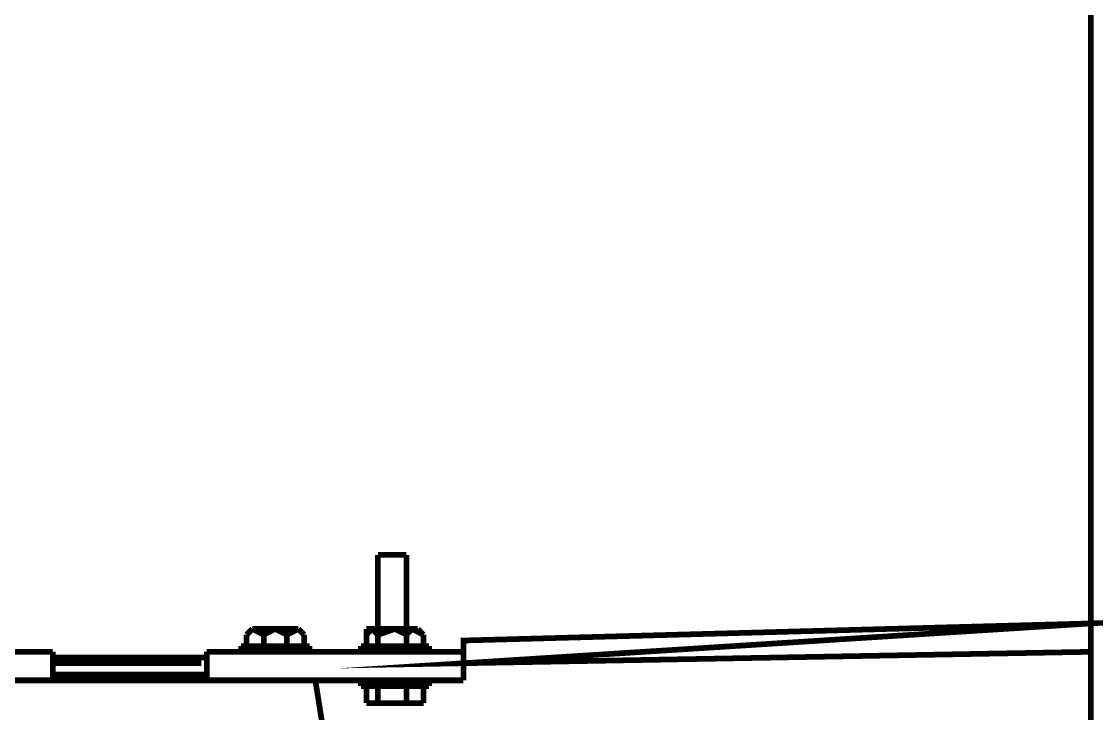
# Model space of a CAD drawing. Extents: x 0 to 210, y 0 to 297.
# Drawn here: x 86.58 to 94.58, y 192.53 to 197.68 of the extents above; entities that cross this region are included whole.
import ezdxf

# ---------------------------------------------------------------- set-up
doc = ezdxf.new("R2010")
doc.units = 0
doc.header["$MEASUREMENT"] = 0
doc.layers.add('C00-00-00-BLACK', color=7, linetype='Continuous')
doc.layers.add('CFF-00-00', color=1, linetype='Continuous')

msp = doc.modelspace()

# ---------------------------------------------------------------- linework, layer by layer
at = {"layer": 'C00-00-00-BLACK', "const_width": 0.0423}
for points in [[(94.5363, 184.597), (94.5363, 204.178)], [(89.2334, 193.16), (89.2334, 193.71)], [(89.2334, 193.71), (89.4457, 193.71)], [(89.4457, 193.16), (89.4457, 193.71)], [(88.2992, 193.16), (88.2565, 193.117)], [(88.2565, 193.117), (88.2992, 193.16)], [(88.2565, 193.032), (88.2565, 193.117)], [(88.3846, 193.117), (88.2992, 193.16)], [(88.2992, 193.16), (88.6411, 193.16)], [(88.4686, 193.16), (88.3846, 193.117)], [(88.3846, 193.032), (88.3846, 193.117)], [(88.5553, 193.117), (88.4686, 193.16)], [(88.6411, 193.16), (88.5553, 193.117)], [(88.5553, 193.032), (88.5553, 193.117)], [(88.6837, 193.117), (88.6411, 193.16)], [(88.6411, 193.16), (88.6837, 193.117)], [(88.6837, 193.032), (88.6837, 193.117)], [(89.148, 193.117), (89.148, 193.16)], [(89.1907, 193.16), (89.148, 193.117)], [(89.148, 193.16), (89.5297, 193.16)], [(89.148, 193.117), (89.148, 193.032)], [(89.2334, 193.117), (89.1907, 193.16)], [(89.3604, 193.16), (89.2334, 193.117)], [(89.2334, 193.032), (89.2334, 193.117)], [(89.4457, 193.117), (89.3604, 193.16)], [(89.487, 193.16), (89.4457, 193.117)], [(89.4457, 193.032), (89.4457, 193.117)], [(89.5724, 193.117), (89.487, 193.16)], [(89.5297, 193.16), (89.5724, 193.117)], [(89.5724, 193.117), (89.5724, 193.032)], [(88.2153, 193.032), (88.725, 193.032)], [(88.2153, 192.99), (88.2153, 193.032)], [(88.725, 192.99), (88.725, 193.032)], [(89.1067, 192.99), (89.1067, 193.032)], [(89.1067, 193.032), (89.6137, 193.032)], [(89.148, 193.032), (89.1907, 193.032)], [(89.148, 193.032), (89.1907, 193.032)], [(89.5297, 193.032), (89.148, 193.032)], [(89.1907, 193.032), (89.2334, 193.032)], [(89.2334, 193.032), (89.3604, 193.032)], [(89.3604, 193.032), (89.4457, 193.032)], [(89.4457, 193.032), (89.487, 193.032)], [(89.487, 193.032), (89.5724, 193.032)], [(89.5724, 193.032), (89.5297, 193.032)], [(89.6137, 192.99), (89.6137, 193.032)], [(84.908, 192.99), (86.8151, 192.99)], [(86.8151, 192.778), (86.8151, 192.99)], [(87.9602, 192.948), (86.8151, 192.948)], [(89.8687, 192.99), (87.9602, 192.99)], [(87.9602, 192.99), (87.9602, 192.778)], [(89.8687, 192.778), (89.8687, 192.99)], [(87.9189, 192.905), (86.8151, 192.905)], [(84.908, 192.778), (89.8687, 192.778)], [(87.9602, 192.821), (86.8151, 192.821)], [(89.148, 190.402), (88.7677, 192.778)], [(89.1067, 192.778), (89.1067, 192.735)], [(89.6137, 192.778), (89.6137, 192.735)], [(89.6137, 192.735), (89.1067, 192.735)], [(89.148, 192.735), (89.148, 192.609)], [(89.2334, 192.735), (89.2334, 192.609)], [(89.4457, 192.735), (89.4457, 192.609)], [(89.5724, 192.735), (89.5724, 192.609)], [(89.148, 192.609), (89.1907, 192.609)], [(89.148, 192.609), (89.1907, 192.609)], [(89.5297, 192.609), (89.148, 192.609)], [(89.1907, 192.609), (89.2334, 192.609)], [(89.2334, 192.609), (89.3604, 192.609)], [(89.3604, 192.609), (89.4457, 192.609)], [(89.4457, 192.609), (89.487, 192.609)], [(89.487, 192.609), (89.5724, 192.609)], [(89.5724, 192.609), (89.5297, 192.609)]]:
    msp.add_lwpolyline(points, dxfattribs=at)
at = {"layer": 'CFF-00-00', "const_width": 0.0423}
for points in [[(89.8687, 192.905), (94.5363, 193.201), (94.5363, 192.99), (89.8687, 192.905)], [(89.8687, 193.074), (89.8687, 192.905), (94.5363, 193.201), (89.8687, 193.074)]]:
    msp.add_lwpolyline(points, close=True, dxfattribs=at)
at = {"layer": 'CFF-00-00'}
for points in [[(89.8687, 193.074), (89.8687, 192.905), (94.5363, 193.201), (89.8687, 193.074)], [(89.8687, 192.905), (94.5363, 193.201), (94.5363, 192.99), (89.8687, 192.905)]]:
    msp.add_lwpolyline(points, close=True, dxfattribs=at)

doc.saveas('drawing.dxf')
